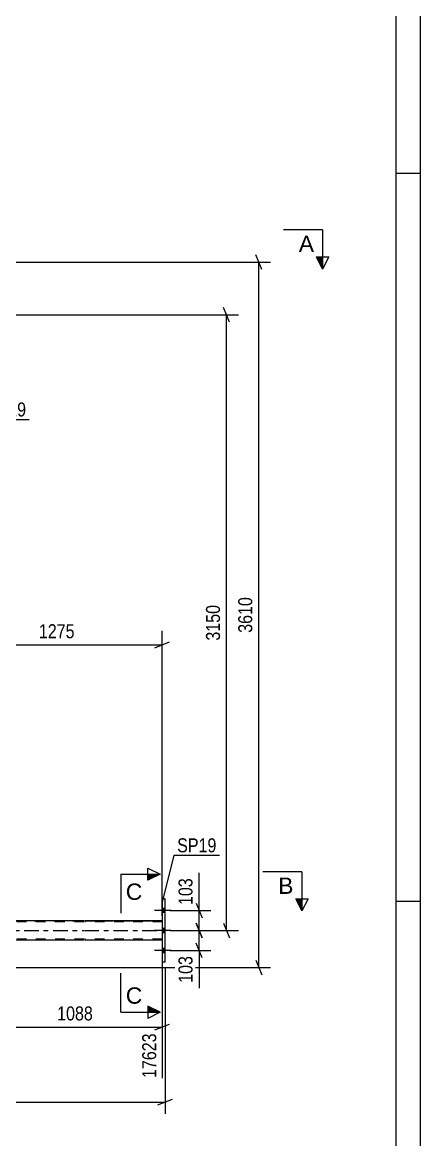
# Model space of a CAD drawing. Header units: millimetres. Extents: x -45 to 796, y -418 to 176.
# Drawn here: x 714.3 to 795.7, y -168.8 to 59.9 of the extents above; entities that cross this region are included whole.
import ezdxf

# ---------------------------------------------------------------- set-up
doc = ezdxf.new("R2010")
doc.units = ezdxf.units.MM
doc.linetypes.add('DXK_LINE_DOT2', pattern=[3.9198, 1.9599, -1.9599])
doc.linetypes.add('DXK_LINE_DOT3', pattern=[5.9187, 2.979, -0.9799, 0.9799, -0.9799])
doc.styles.add('Arial', font='ARIAL.TTF', dxfattribs={"height": 0.2})
doc.styles.add('Arial Narrow', font='ARIALN.TTF', dxfattribs={"height": 0.2})

# ---------------------------------------------------------------- blocks, each defined once
blk = doc.blocks.new('Unknown-122568648-1133')
at = {"color": 5, "linetype": 'Continuous'}
for p, q in [((795.73, -418.05), (795.73, 175.95)), ((790.73, -413.05), (790.73, 170.95)), ((795.73, 28.95), (790.73, 28.95)), ((795.73, -120.05), (790.73, -120.05))]:
    blk.add_line(p, q, dxfattribs=at)
blk = doc.blocks.new('Part-122568648-5256 - 5055')
at = {"color": 7, "linetype": 'DXK_LINE_DOT2'}
for p, q in [((726.89, -124.24), (45.86, -124.24)), ((281.6, -124), (726.89, -124)), ((726.99, -124), (742.87, -124)), ((742.87, -124.24), (726.99, -124.24)), ((742.87, -124), (742.87, -128)), ((726.89, -127.76), (45.86, -127.76)), ((742.87, -127.76), (726.99, -127.76))]:
    blk.add_line(p, q, dxfattribs=at)
at = {"color": 2, "linetype": 'Continuous'}
for p, q in [((726.89, -124), (711.53, -124)), ((742.87, -124), (726.99, -124)), ((726.89, -128), (632.59, -128)), ((742.87, -128), (726.99, -128))]:
    blk.add_line(p, q, dxfattribs=at)
at = {"color": 7, "linetype": 'DXK_LINE_DOT3'}
for p, q in [((45.86, -126), (726.89, -126)), ((726.99, -126), (742.87, -126))]:
    blk.add_line(p, q, dxfattribs=at)
blk = doc.blocks.new('Part-122568648-5265 - 5055')
at = {"color": 2, "linetype": 'Continuous'}
for p, q in [((743.51, -119.5), (742.87, -119.5)), ((742.87, -119.5), (742.87, -132.5)), ((743.51, -132.5), (743.51, -119.5)), ((743.51, -132.5), (742.87, -132.5))]:
    blk.add_line(p, q, dxfattribs=at)
blk = doc.blocks.new('Bolt-122568648-5471 - 5055')
at = {"linetype": 'Continuous'}
for points in [[(742.87, -121.46), (742.87, -122.34), (743.51, -122.34), (743.51, -121.46)], [(742.87, -121.46), (742.87, -122.34), (743.51, -122.34), (743.51, -121.46)], [(742.87, -121.46), (742.87, -122.34), (743.51, -122.34), (743.51, -121.46)], [(742.87, -125.56), (742.87, -126.44), (743.51, -126.44), (743.51, -125.56)], [(742.87, -125.56), (742.87, -126.44), (743.51, -126.44), (743.51, -125.56)], [(742.87, -129.66), (742.87, -130.54), (743.51, -130.54), (743.51, -129.66)], [(742.87, -129.66), (742.87, -130.54), (743.51, -130.54), (743.51, -129.66)], [(742.87, -129.66), (742.87, -130.54), (743.51, -130.54), (743.51, -129.66)]]:
    blk.add_hatch(color=1, dxfattribs=at).paths.add_polyline_path(points)
at = {"color": 1, "linetype": 'Continuous'}
for p, q in [((744.67, -121.9), (741.35, -121.9)), ((744.67, -121.9), (741.35, -121.9)), ((744.67, -121.9), (741.35, -121.9)), ((743.51, -121.46), (742.87, -121.46)), ((743.51, -121.46), (742.87, -121.46)), ((743.51, -121.46), (742.87, -121.46)), ((743.51, -122.34), (742.87, -122.34)), ((743.51, -122.34), (742.87, -122.34)), ((743.51, -122.34), (742.87, -122.34)), ((743.51, -125.56), (742.87, -125.56)), ((743.51, -125.56), (742.87, -125.56)), ((744.67, -126), (741.35, -126)), ((744.67, -126), (741.35, -126)), ((743.51, -126.44), (742.87, -126.44)), ((743.51, -126.44), (742.87, -126.44)), ((744.67, -130.1), (741.35, -130.1)), ((744.67, -130.1), (741.35, -130.1)), ((744.67, -130.1), (741.35, -130.1)), ((743.51, -129.66), (742.87, -129.66)), ((743.51, -129.66), (742.87, -129.66)), ((743.51, -129.66), (742.87, -129.66)), ((743.51, -130.54), (742.87, -130.54)), ((743.51, -130.54), (742.87, -130.54)), ((743.51, -130.54), (742.87, -130.54))]:
    blk.add_line(p, q, dxfattribs=at)
blk = doc.blocks.new('StraightDimension-122568648-6151 - 5055')
at = {"color": 7, "linetype": 'Continuous'}
for p, q in [((749.84, -120.4), (751.04, -123.4)), ((744.51, -121.9), (752.84, -121.9)), ((750.44, -126), (750.44, -121.9)), ((751.04, -127.5), (749.84, -124.5)), ((744.51, -126), (752.84, -126))]:
    blk.add_line(p, q, dxfattribs=at)
at = {"color": 0}
blk.add_wipeout([(749.69, -114.69), (745.49, -114.69), (745.49, -121.38), (749.69, -121.38)], dxfattribs=at)
at = {"color": 7, "linetype": 'Continuous'}
blk.add_line((750.44, -121.9), (750.44, -114.17), dxfattribs=at)
blk.add_line((750.44, -121.9), (750.44, -114.17), dxfattribs=at)
at = {"color": 3, "style": 'Arial Narrow'}
blk.add_text('103', height=2.863, rotation=90.0002, dxfattribs=at).set_placement((749.09, -120.78))
blk = doc.blocks.new('StraightDimension-122568648-5876 - 5055')
at = {"color": 7, "linetype": 'Continuous'}
for p, q in [((763.25, 9.3), (762.05, 12.3)), ((697.77, 10.8), (765.05, 10.8)), ((762.65, -133.6), (762.65, 10.8)), ((762.05, -132.1), (763.25, -135.1)), ((633.59, -133.6), (765.05, -133.6))]:
    blk.add_line(p, q, dxfattribs=at)
at = {"color": 0}
blk.add_wipeout([(761.9, -57.15), (757.7, -57.15), (757.7, -65.66), (761.9, -65.66)], dxfattribs=at)
at = {"color": 3, "style": 'Arial Narrow'}
blk.add_text('3610', height=2.863, rotation=90.0002, dxfattribs=at).set_placement((761.3, -65.06))
blk = doc.blocks.new('StraightDimension-122568648-6405 - 5055')
at = {"color": 7, "linetype": 'Continuous'}
for p, q in [((743.51, -133.5), (743.51, -163.5)), ((-0.64, -161.1), (743.51, -161.1)), ((742.01, -161.7), (745.01, -160.5))]:
    blk.add_line(p, q, dxfattribs=at)
blk = doc.blocks.new('StraightDimension-122568648-6143 - 5055')
at = {"color": 7, "linetype": 'Continuous'}
for p, q in [((749.84, -124.5), (751.04, -127.5)), ((744.51, -126), (752.84, -126)), ((750.44, -130.1), (750.44, -126)), ((744.51, -130.1), (752.84, -130.1)), ((751.04, -131.6), (749.84, -128.6))]:
    blk.add_line(p, q, dxfattribs=at)
at = {"color": 0}
blk.add_wipeout([(749.69, -130.63), (745.49, -130.63), (745.49, -137.31), (749.69, -137.31)], dxfattribs=at)
at = {"color": 7, "linetype": 'Continuous'}
blk.add_line((750.44, -130.1), (750.44, -137.83), dxfattribs=at)
blk.add_line((750.44, -130.1), (750.44, -137.83), dxfattribs=at)
at = {"color": 3, "style": 'Arial Narrow'}
blk.add_text('103', height=2.863, rotation=90.0002, dxfattribs=at).set_placement((749.09, -136.71))
blk = doc.blocks.new('StraightDimension-122568648-6394 - 5055')
at = {"color": 7, "linetype": 'Continuous'}
for p, q in [((699.79, -3), (699.79, -69.92)), ((742.87, -123), (742.87, -64.67)), ((701.29, -66.92), (698.29, -68.12)), ((699.79, -67.52), (742.87, -67.52)), ((741.37, -68.12), (744.37, -66.92))]:
    blk.add_line(p, q, dxfattribs=at)
at = {"color": 0}
blk.add_wipeout([(725.58, -66.77), (725.58, -62.57), (717.07, -62.57), (717.07, -66.77)], dxfattribs=at)
at = {"color": 3, "style": 'Arial Narrow'}
blk.add_text('1275', height=2.863, dxfattribs=at).set_placement((717.67, -66.17))
blk = doc.blocks.new('StraightDimension-122568648-6663 - 5055')
at = {"color": 7, "linetype": 'Continuous'}
for p, q in [((707.27, -125), (707.27, -156.19)), ((742.87, -129), (742.87, -156.19)), ((708.77, -145.15), (705.77, -146.35)), ((707.27, -145.75), (742.87, -145.75)), ((741.37, -146.35), (744.37, -145.15))]:
    blk.add_line(p, q, dxfattribs=at)
at = {"color": 0}
blk.add_wipeout([(729.32, -145), (729.32, -140.8), (720.81, -140.8), (720.81, -145)], dxfattribs=at)
at = {"color": 0, "linetype": 'Continuous'}
blk.add_wipeout([(742.27, -146.45), (738.07, -146.45), (738.07, -156.79), (742.27, -156.79)], dxfattribs=at)
at = {"color": 3, "style": 'Arial Narrow'}
blk.add_text('1088', height=2.863, dxfattribs=at).set_placement((721.41, -144.4))
at = {"color": 3, "linetype": 'Continuous', "style": 'Arial Narrow'}
blk.add_text('17623', height=2.863, rotation=90.0002, dxfattribs=at).set_placement((741.67, -156.19))
blk = doc.blocks.new('StraightDimension-122568648-6712 - 5055')
at = {"color": 7, "linetype": 'Continuous'}
for p, q in [((756.66, -1.5), (755.46, 1.5)), ((701.43, 0), (758.46, 0)), ((756.06, -126), (756.06, 0)), ((755.46, -124.5), (756.66, -127.5)), ((744.51, -126), (758.46, -126))]:
    blk.add_line(p, q, dxfattribs=at)
at = {"color": 0}
blk.add_wipeout([(755.31, -58.74), (751.11, -58.74), (751.11, -67.26), (755.31, -67.26)], dxfattribs=at)
at = {"color": 3, "style": 'Arial Narrow'}
blk.add_text('3150', height=2.863, rotation=90.0002, dxfattribs=at).set_placement((754.71, -66.66))
blk = doc.blocks.new('SectionMark-122568648-6752 - 5055')
at = {"color": 6, "linetype": 'Continuous'}
for p, q in [((739.95, -113.22), (742.45, -114.47)), ((734.45, -114.47), (742.45, -114.47)), ((734.45, -142.73), (742.45, -142.73)), ((742.45, -142.73), (739.95, -143.98))]:
    blk.add_line(p, q, dxfattribs=at)
at = {"color": 0, "linetype": 'Continuous'}
for points in [[(738.82, -119.72), (738.82, -116.22), (735.45, -116.22), (735.45, -119.72)], [(738.82, -140.98), (738.82, -137.48), (735.45, -137.48), (735.45, -140.98)]]:
    blk.add_wipeout(points, dxfattribs=at)
at = {"linetype": 'Continuous'}
for points in [[(739.95, -115.72), (739.95, -114.47), (742.45, -114.47)], [(739.95, -142.73), (739.95, -141.48), (742.45, -142.73)]]:
    blk.add_hatch(color=6, dxfattribs=at).paths.add_polyline_path(points)
at = {"color": 6, "linetype": 'Continuous'}
for p, q in [((739.95, -115.72), (739.95, -113.22)), ((734.45, -114.47), (734.45, -122.47)), ((742.45, -114.47), (739.95, -115.72)), ((734.45, -142.73), (734.45, -134.73)), ((742.45, -142.73), (739.95, -141.48)), ((739.95, -141.48), (739.95, -143.98))]:
    blk.add_line(p, q, dxfattribs=at)
at = {"color": 3, "linetype": 'Continuous', "style": 'Arial'}
for p in [(735.45, -119.72), (735.45, -140.98)]:
    blk.add_text('C', height=3.34, dxfattribs=at).set_placement(p)
blk = doc.blocks.new('Mark-122568648-5261 - 5055')
at = {"color": 0}
blk.add_wipeout([(753.99, -109.99), (753.99, -106.99), (745.95, -106.99), (745.95, -109.99)], dxfattribs=at)
blk.add_wipeout([(753.99, -109.99), (753.99, -106.99), (745.95, -106.99), (745.95, -109.99)], dxfattribs=at)
at = {"color": 30, "linetype": 'Continuous'}
for p, q in [((742.98, -120.21), (745.35, -110.59)), ((745.35, -110.59), (754.59, -110.59))]:
    blk.add_line(p, q, dxfattribs=at)
at = {"color": 3, "style": 'Arial Narrow'}
blk.add_text('SP19', height=2.863, dxfattribs=at).set_placement((745.95, -109.99))
blk = doc.blocks.new('Mark-122568648-5299 - 5055')
at = {"color": 0}
blk.add_wipeout([(715.08, -20.78), (715.08, -17.78), (707.04, -17.78), (707.04, -20.78)], dxfattribs=at)
blk.add_wipeout([(715.08, -20.78), (715.08, -17.78), (707.04, -17.78), (707.04, -20.78)], dxfattribs=at)
at = {"color": 30, "linetype": 'Continuous'}
for p, q in [((700.09, -5.87), (706.44, -21.38)), ((706.44, -21.38), (715.68, -21.38))]:
    blk.add_line(p, q, dxfattribs=at)
at = {"color": 3, "style": 'Arial Narrow'}
blk.add_text('SP19', height=2.863, dxfattribs=at).set_placement((707.04, -20.78))
blk = doc.blocks.new('SectionMark-122568648-6748 - 5055')
at = {"color": 6, "linetype": 'Continuous'}
for p in [(771.47, -114), (772.72, -119.5)]:
    blk.add_line(p, (771.47, -122), dxfattribs=at)
at = {"color": 0, "linetype": 'Continuous'}
blk.add_wipeout([(769.72, -118.5), (769.72, -115), (766.61, -115), (766.61, -118.5)], dxfattribs=at)
at = {"linetype": 'Continuous'}
blk.add_hatch(color=6, dxfattribs=at).paths.add_polyline_path([(770.22, -119.5), (771.47, -119.5), (771.47, -122)])
at = {"color": 6, "linetype": 'Continuous'}
for p, q in [((771.47, -114), (763.47, -114)), ((770.22, -119.5), (772.72, -119.5)), ((771.47, -122), (770.22, -119.5))]:
    blk.add_line(p, q, dxfattribs=at)
at = {"color": 3, "linetype": 'Continuous', "style": 'Arial'}
blk.add_text('B', height=3.34, dxfattribs=at).set_placement((766.61, -118.5))
blk = doc.blocks.new('SectionMark-122568648-6754 - 5055')
at = {"color": 6, "linetype": 'Continuous'}
for p in [(775.68, 17.4), (776.93, 11.9)]:
    blk.add_line(p, (775.68, 9.4), dxfattribs=at)
at = {"color": 0, "linetype": 'Continuous'}
blk.add_wipeout([(773.93, 12.9), (773.93, 16.4), (770.82, 16.4), (770.82, 12.9)], dxfattribs=at)
at = {"linetype": 'Continuous'}
blk.add_hatch(color=6, dxfattribs=at).paths.add_polyline_path([(774.43, 11.9), (775.68, 11.9), (775.68, 9.4)])
at = {"color": 6, "linetype": 'Continuous'}
for p, q in [((775.68, 17.4), (767.68, 17.4)), ((774.43, 11.9), (776.93, 11.9)), ((775.68, 9.4), (774.43, 11.9))]:
    blk.add_line(p, q, dxfattribs=at)
at = {"color": 3, "linetype": 'Continuous', "style": 'Arial'}
blk.add_text('A', height=3.34, dxfattribs=at).set_placement((770.82, 12.9))

msp = doc.modelspace()

# ---------------------------------------------------------------- block references
for name in ['Unknown-122568648-1133', 'Part-122568648-5265 - 5055', 'Bolt-122568648-5471 - 5055', 'Part-122568648-5256 - 5055']:
    msp.add_blockref(name, (0, 0))

# ---------------------------------------------------------------- next in the draw order: block references
msp.add_blockref('StraightDimension-122568648-6151 - 5055', (0, 0))

# ---------------------------------------------------------------- next in the draw order: block references
msp.add_blockref('StraightDimension-122568648-5876 - 5055', (0, 0))

# ---------------------------------------------------------------- next in the draw order: block references
for name in ['SectionMark-122568648-6754 - 5055', 'StraightDimension-122568648-6405 - 5055']:
    msp.add_blockref(name, (0, 0))

# ---------------------------------------------------------------- next in the draw order: block references
for name in ['StraightDimension-122568648-6394 - 5055', 'StraightDimension-122568648-6143 - 5055']:
    msp.add_blockref(name, (0, 0))

# ---------------------------------------------------------------- next in the draw order: block references
msp.add_blockref('StraightDimension-122568648-6663 - 5055', (0, 0))

# ---------------------------------------------------------------- next in the draw order: block references
msp.add_blockref('StraightDimension-122568648-6712 - 5055', (0, 0))

# ---------------------------------------------------------------- next in the draw order: block references
for name in ['Mark-122568648-5299 - 5055', 'SectionMark-122568648-6752 - 5055']:
    msp.add_blockref(name, (0, 0))

# ---------------------------------------------------------------- next in the draw order: block references
msp.add_blockref('Mark-122568648-5261 - 5055', (0, 0))

# ---------------------------------------------------------------- next in the draw order: block references
msp.add_blockref('SectionMark-122568648-6748 - 5055', (0, 0))

doc.saveas('drawing.dxf')
